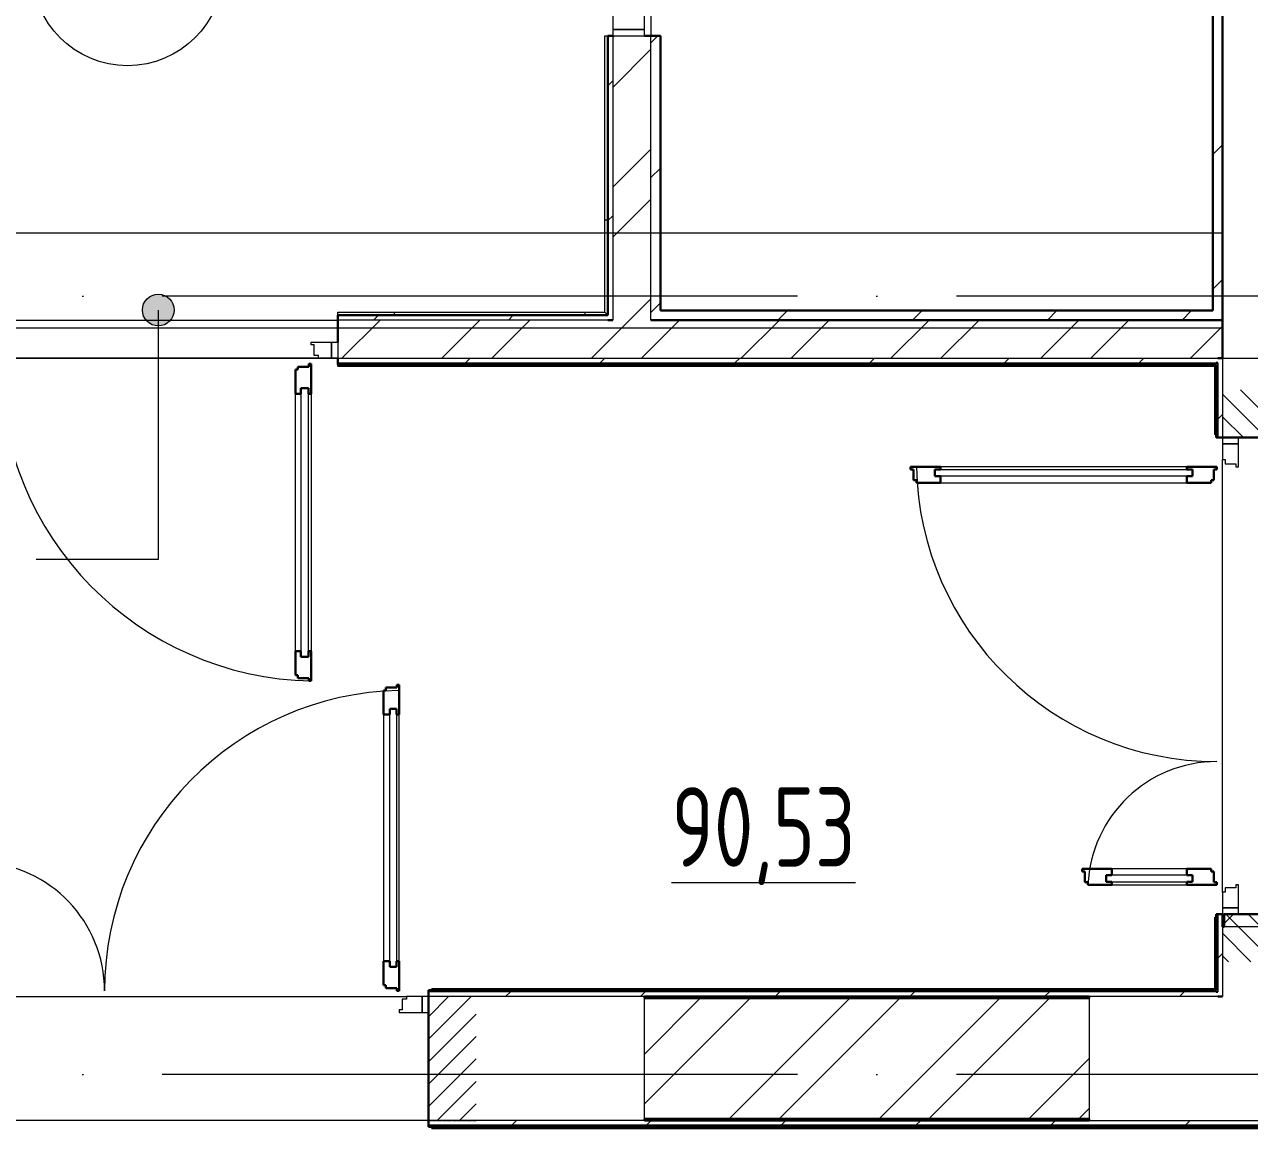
# Model space of a CAD drawing. Header units: millimetres. Extents: x -259793 to 503324, y -44556 to 93494.
# Drawn here: x -8025 to -4168, y -15544 to -12068 of the extents above; entities that cross this region are included whole.
import ezdxf
from ezdxf import colors
from ezdxf.entities.mleader import LeaderData, LeaderLine
from ezdxf.math import Vec2, Vec3

# ---------------------------------------------------------------- set-up
doc = ezdxf.new("R2010")
doc.units = ezdxf.units.MM
for name, pattern in [('ADSK_Линия сетки', [25, 20, -2.5, 0, -2.5]), ('ADSK_Сверху', [450, 300, -150]), ('ADSK_Штриховая_ш2 п1_5', [4.5, 3, -1.5])]:
    doc.linetypes.add(name, pattern=pattern)
for name, color, linetype, lineweight in [('RC-Выноски', 7, 'Continuous', 0), ('Аннотация', 7, 'Continuous', 18), ('Двери', 252, 'Continuous', 9), ('Линии', 7, 'Continuous', 9), ('Марки помещений', 252, 'Continuous', 20), ('Ограждение', 252, 'Continuous', 9), ('Оси', 252, 'Continuous', 9), ('Стены внутренние', 7, 'Continuous', 18), ('Стены наружные', 7, 'Continuous', 18), ('Стены штриховка', 7, 'Continuous', 9)]:
    doc.layers.add(name, color=color, linetype=linetype, lineweight=lineweight)
doc.layers.add('Двери открывание', color=7, linetype='Continuous', lineweight=9, true_color=0xc0c0c0)
doc.styles.add('GOST Common_3', font='', dxfattribs={"height": 3.5})
doc.styles.add('Mipgost_5', font='', dxfattribs={"height": 250})
doc.styles.get('GOST Common_3').set_extended_font_data('GOST 2.304 type A')
doc.styles.get('Mipgost_5').set_extended_font_data('Mipgost')
pattern_1 = [(0, (-32119.8, 96), (0, 600), []), (90, (-32119.8, 96), (-600, 4e-14), [])]
pattern_2 = [(0, (-32059.8, -84), (0, 600), []), (90, (-32059.8, -84), (-600, 4e-14), [])]

# ---------------------------------------------------------------- blocks, each defined once
blk = doc.blocks.new('1 этаж')
at = {"layer": 'Аннотация', "lineweight": 9, "true_color": 0x636466}
h = blk.add_hatch(color=251, dxfattribs=at)
edge = h.paths.add_edge_path()
edge.add_arc((-7601.7, -11587.3), 50, 0, 360)
at = {"layer": 'Двери', "lineweight": 18, "true_color": 0x636466}
h = blk.add_hatch(dxfattribs=at)
h.set_pattern_fill('FP_2', color=251, angle=90, style=0, pattern_type=2)
h.set_pattern_definition([(135, (-4055.8, -12863.73), (-35.3553, -35.3553), [])])
h.paths.add_polyline_path([(-4250.8, -13638.7), (-3860.8, -13638.7), (-3860.8, -13488.7), (-4250.8, -13488.7), (-4250.8, -13612.8)])
h.paths.add_polyline_path([(-4250.8, -11988.7), (-3860.8, -11988.7), (-3860.8, -11838.7), (-4250.8, -11838.7)])
h = blk.add_hatch(dxfattribs=at)
h.set_pattern_fill('FP_2', color=251, style=0, pattern_type=2)
h.set_pattern_definition([(45, (-7625.8, -13943.73), (-35.3553, 35.3553), [])])
h.paths.add_polyline_path([(-6600.8, -14138.7), (-6600.8, -13748.7), (-6750.8, -13748.7), (-6750.8, -14138.7)])
h.paths.add_polyline_path([(-8400.8, -14138.7), (-8250.8, -14138.7), (-8250.8, -13748.7), (-8400.8, -13748.7)])
at = {"layer": 'Ограждение', "true_color": 0x636466}
h = blk.add_hatch(dxfattribs=at)
h.set_pattern_fill('FP_43', color=251, style=0, pattern_type=2)
h.set_pattern_definition(pattern_2)
h.paths.add_polyline_path([(-6185.8, -11603.7), (-6185.8, -10723.7), (-6195.8, -10723.7), (-6195.8, -11593.7)])
h = blk.add_hatch(dxfattribs=at)
h.set_pattern_fill('FP_44', color=251, style=0, pattern_type=2)
h.set_pattern_definition(pattern_2)
h.paths.add_polyline_path([(-7035.8, -11603.7), (-6185.8, -11603.7), (-6195.8, -11593.7), (-7035.8, -11593.7)])
h = blk.add_hatch(dxfattribs=at)
h.set_pattern_fill('FP_25', color=251, style=0, pattern_type=2)
h.set_pattern_definition(pattern_1)
h.paths.add_polyline_path([(-4275.8, -11763.7), (-4270.8, -11758.7), (-7035.8, -11758.7), (-7035.8, -11763.7), (-4340.6, -11763.7)])
h = blk.add_hatch(dxfattribs=at)
h.set_pattern_fill('FP_25', color=251, style=0, pattern_type=2)
h.set_pattern_definition(pattern_1)
h.paths.add_polyline_path([(-4275.8, -11978.7), (-4270.8, -11978.7), (-4270.8, -11758.7), (-4275.8, -11763.7)])
h = blk.add_hatch(dxfattribs=at)
h.set_pattern_fill('FP_25', color=251, style=0, pattern_type=2)
h.set_pattern_definition(pattern_1)
h.paths.add_polyline_path([(-4270.8, -13728.7), (-4270.8, -13498.7), (-4275.8, -13498.7), (-4275.8, -13723.7)])
h = blk.add_hatch(dxfattribs=at)
h.set_pattern_fill('FP_25', color=251, style=0, pattern_type=2)
h.set_pattern_definition(pattern_1)
h.paths.add_polyline_path([(-5058.1, -13728.7), (-4270.8, -13728.7), (-4275.8, -13723.7), (-6740.8, -13723.7), (-6740.8, -13728.7), (-6070.8, -13728.7)])
at = {"layer": 'Аннотация', "color": 251, "lineweight": 9, "true_color": 0x636466}
for p, q in [((-7601.7, -11587.3), (-7601.7, -12373)), ((-7980.2, -12373), (-7986.3, -12373)), ((-7601.7, -12373), (-7980.2, -12373))]:
    blk.add_line(p, q, dxfattribs=at)
blk.add_circle((-7601.7, -11587.3), 50, dxfattribs=at)
at = {"layer": 'Двери', "color": 251, "true_color": 0x636466}
for p, q in [((-6070.8, -10703.7), (-6070.8, -10643.7)), ((-6170.8, -10653.7), (-6170.8, -10703.7)), ((-6170.8, -10703.7), (-6070.8, -10703.7)), ((-6070.8, -10703.7), (-6170.8, -10703.7)), ((-6170.8, -10703.7), (-6170.8, -10723.7)), ((-6070.8, -10723.7), (-6070.8, -10703.7)), ((-6170.8, -10723.7), (-6070.8, -10723.7)), ((-7119.8, -11688.7), (-7055.8, -11688.7)), ((-7119.8, -11696.7), (-7119.8, -11688.7)), ((-7110.8, -11696.7), (-7119.8, -11696.7)), ((-7110.8, -11730.7), (-7110.8, -11696.7)), ((-7055.8, -11688.7), (-7035.8, -11688.7)), ((-7055.8, -11738.7), (-7055.8, -11688.7)), ((-7055.8, -11688.7), (-7055.8, -11738.7)), ((-7035.8, -11688.7), (-7035.8, -11738.7)), ((-7096.8, -11730.7), (-7110.8, -11730.7)), ((-7096.8, -11738.7), (-7096.8, -11730.7)), ((-7055.8, -11738.7), (-7096.8, -11738.7)), ((-7035.8, -11738.7), (-7055.8, -11738.7)), ((-7152.8, -11832.7), (-7152.8, -12678.7)), ((-7128.8, -11832.7), (-7152.8, -11832.7)), ((-7128.8, -12678.7), (-7128.8, -11832.7)), ((-7169.8, -12660.7), (-7169.8, -11850.7)), ((-7119.8, -11850.7), (-7119.8, -12660.7)), ((-4200.8, -11988.7), (-4250.8, -11988.7)), ((-4250.8, -11988.7), (-4250.8, -12008.7)), ((-4200.8, -12008.7), (-4200.8, -11988.7)), ((-4250.8, -12008.7), (-4200.8, -12008.7)), ((-4200.8, -12008.7), (-4250.8, -12008.7)), ((-4250.8, -12008.7), (-4250.8, -12057.7)), ((-4200.8, -12080.7), (-4200.8, -12008.7)), ((-4250.8, -12057.7), (-4242.8, -12057.7)), ((-4242.8, -12057.7), (-4242.8, -12071.7)), ((-4242.8, -12071.7), (-4208.8, -12071.7)), ((-4208.8, -12071.7), (-4208.8, -12080.7)), ((-5156.8, -12089.7), (-4344.8, -12089.7)), ((-5156.8, -12110.7), (-5156.8, -12089.7)), ((-4344.8, -12110.7), (-5156.8, -12110.7)), ((-4362.8, -12080.7), (-5138.8, -12080.7)), ((-4344.8, -12089.7), (-4344.8, -12110.7)), ((-4208.8, -12080.7), (-4200.8, -12080.7)), ((-5138.8, -12130.7), (-4362.8, -12130.7)), ((-7152.8, -12678.7), (-7128.8, -12678.7)), ((-6872.8, -13654.7), (-6872.8, -12842.7)), ((-6872.8, -12842.7), (-6851.8, -12842.7)), ((-6851.8, -12842.7), (-6851.8, -13654.7)), ((-6892.8, -12860.7), (-6892.8, -13636.7)), ((-6842.8, -13636.7), (-6842.8, -12860.7)), ((-4344.8, -13366.7), (-4616.8, -13366.7)), ((-4616.8, -13366.7), (-4616.8, -13387.7)), ((-4362.8, -13346.7), (-4598.8, -13346.7)), ((-4344.8, -13387.7), (-4344.8, -13366.7)), ((-4616.8, -13387.7), (-4344.8, -13387.7)), ((-4598.8, -13396.7), (-4362.8, -13396.7)), ((-4250.8, -13419.7), (-4250.8, -13468.7)), ((-4242.8, -13419.7), (-4250.8, -13419.7)), ((-4208.8, -13405.7), (-4242.8, -13405.7)), ((-4242.8, -13405.7), (-4242.8, -13419.7)), ((-4200.8, -13396.7), (-4208.8, -13396.7)), ((-4208.8, -13396.7), (-4208.8, -13405.7)), ((-4200.8, -13468.7), (-4200.8, -13396.7)), ((-4200.8, -13468.7), (-4250.8, -13468.7)), ((-4250.8, -13468.7), (-4250.8, -13488.7)), ((-4250.8, -13468.7), (-4200.8, -13468.7)), ((-4250.8, -13488.7), (-4200.8, -13488.7)), ((-4200.8, -13488.7), (-4200.8, -13468.7)), ((-6851.8, -13654.7), (-6872.8, -13654.7)), ((-6819.8, -13756.7), (-6833.8, -13756.7)), ((-6833.8, -13756.7), (-6833.8, -13790.7)), ((-6819.8, -13748.7), (-6819.8, -13756.7)), ((-6770.8, -13748.7), (-6819.8, -13748.7)), ((-6750.8, -13748.7), (-6770.8, -13748.7)), ((-6770.8, -13748.7), (-6770.8, -13798.7)), ((-6770.8, -13798.7), (-6770.8, -13748.7)), ((-6750.8, -13798.7), (-6750.8, -13748.7)), ((-6833.8, -13790.7), (-6842.8, -13790.7)), ((-6842.8, -13790.7), (-6842.8, -13798.7)), ((-6842.8, -13798.7), (-6770.8, -13798.7)), ((-6770.8, -13798.7), (-6750.8, -13798.7))]:
    blk.add_line(p, q, dxfattribs=at)
at = {"layer": 'Двери', "color": 251, "lineweight": 30, "true_color": 0x636466}
for p, q in [((-7127.8, -11756.7), (-7119.8, -11756.7)), ((-7127.8, -11765.7), (-7127.8, -11756.7)), ((-7119.8, -11756.7), (-7119.8, -11850.7)), ((-7169.8, -11774.7), (-7161.8, -11774.7)), ((-7169.8, -11850.7), (-7169.8, -11774.7)), ((-7161.8, -11774.7), (-7161.8, -11765.7)), ((-7161.8, -11765.7), (-7127.8, -11765.7)), ((-7152.8, -11850.7), (-7152.8, -11832.7)), ((-7152.8, -11832.7), (-7128.8, -11832.7)), ((-7128.8, -11832.7), (-7128.8, -11850.7)), ((-7169.8, -11850.7), (-7152.8, -11850.7)), ((-7128.8, -11850.7), (-7119.8, -11850.7)), ((-5138.8, -12080.7), (-5232.8, -12080.7)), ((-5232.8, -12080.7), (-5232.8, -12088.7)), ((-5232.8, -12088.7), (-5223.8, -12088.7)), ((-5223.8, -12088.7), (-5223.8, -12122.7)), ((-5156.8, -12089.7), (-5138.8, -12089.7)), ((-5156.8, -12110.7), (-5156.8, -12089.7)), ((-5138.8, -12110.7), (-5156.8, -12110.7)), ((-5138.8, -12089.7), (-5138.8, -12080.7)), ((-5138.8, -12130.7), (-5138.8, -12110.7)), ((-4268.8, -12080.7), (-4362.8, -12080.7)), ((-4362.8, -12089.7), (-4362.8, -12080.7)), ((-4344.8, -12089.7), (-4362.8, -12089.7)), ((-4362.8, -12110.7), (-4344.8, -12110.7)), ((-4362.8, -12130.7), (-4362.8, -12110.7)), ((-4344.8, -12110.7), (-4344.8, -12089.7)), ((-4277.8, -12122.7), (-4277.8, -12088.7)), ((-4277.8, -12088.7), (-4268.8, -12088.7)), ((-4268.8, -12088.7), (-4268.8, -12080.7)), ((-5223.8, -12122.7), (-5214.8, -12122.7)), ((-5214.8, -12122.7), (-5214.8, -12130.7)), ((-5214.8, -12130.7), (-5138.8, -12130.7)), ((-4362.8, -12130.7), (-4286.8, -12130.7)), ((-4286.8, -12130.7), (-4286.8, -12122.7)), ((-4286.8, -12122.7), (-4277.8, -12122.7)), ((-7169.8, -12736.7), (-7169.8, -12660.7)), ((-7169.8, -12660.7), (-7152.8, -12660.7)), ((-7152.8, -12660.7), (-7152.8, -12678.7)), ((-7152.8, -12678.7), (-7128.8, -12678.7)), ((-7128.8, -12660.7), (-7119.8, -12660.7)), ((-7128.8, -12678.7), (-7128.8, -12660.7)), ((-7119.8, -12660.7), (-7119.8, -12754.7)), ((-7161.8, -12736.7), (-7169.8, -12736.7)), ((-7161.8, -12745.7), (-7161.8, -12736.7)), ((-7127.8, -12745.7), (-7161.8, -12745.7)), ((-7127.8, -12754.7), (-7127.8, -12745.7)), ((-7119.8, -12754.7), (-7127.8, -12754.7)), ((-6842.8, -12766.7), (-6850.8, -12766.7)), ((-6850.8, -12766.7), (-6850.8, -12775.7)), ((-6842.8, -12860.7), (-6842.8, -12766.7)), ((-6884.8, -12784.7), (-6892.8, -12784.7)), ((-6892.8, -12784.7), (-6892.8, -12860.7)), ((-6850.8, -12775.7), (-6884.8, -12775.7)), ((-6884.8, -12775.7), (-6884.8, -12784.7)), ((-6872.8, -12860.7), (-6872.8, -12842.7)), ((-6872.8, -12842.7), (-6851.8, -12842.7)), ((-6851.8, -12842.7), (-6851.8, -12860.7)), ((-6892.8, -12860.7), (-6872.8, -12860.7)), ((-6851.8, -12860.7), (-6842.8, -12860.7)), ((-4598.8, -13346.7), (-4692.8, -13346.7)), ((-4692.8, -13346.7), (-4692.8, -13354.7)), ((-4692.8, -13354.7), (-4683.8, -13354.7)), ((-4683.8, -13354.7), (-4683.8, -13388.7)), ((-4598.8, -13366.7), (-4616.8, -13366.7)), ((-4616.8, -13366.7), (-4616.8, -13387.7)), ((-4598.8, -13346.7), (-4598.8, -13366.7)), ((-4286.8, -13346.7), (-4362.8, -13346.7)), ((-4362.8, -13346.7), (-4362.8, -13366.7)), ((-4362.8, -13366.7), (-4344.8, -13366.7)), ((-4344.8, -13366.7), (-4344.8, -13387.7)), ((-4286.8, -13354.7), (-4286.8, -13346.7)), ((-4277.8, -13354.7), (-4286.8, -13354.7)), ((-4277.8, -13388.7), (-4277.8, -13354.7)), ((-4683.8, -13388.7), (-4674.8, -13388.7)), ((-4674.8, -13388.7), (-4674.8, -13396.7)), ((-4674.8, -13396.7), (-4598.8, -13396.7)), ((-4616.8, -13387.7), (-4598.8, -13387.7)), ((-4598.8, -13387.7), (-4598.8, -13396.7)), ((-4362.8, -13387.7), (-4362.8, -13396.7)), ((-4344.8, -13387.7), (-4362.8, -13387.7)), ((-4362.8, -13396.7), (-4268.8, -13396.7)), ((-4268.8, -13388.7), (-4277.8, -13388.7)), ((-4268.8, -13396.7), (-4268.8, -13388.7)), ((-6892.8, -13636.7), (-6892.8, -13712.7)), ((-6892.8, -13636.7), (-6872.8, -13636.7)), ((-6872.8, -13636.7), (-6872.8, -13654.7)), ((-6851.8, -13636.7), (-6842.8, -13636.7)), ((-6851.8, -13654.7), (-6851.8, -13636.7)), ((-6842.8, -13730.7), (-6842.8, -13636.7)), ((-6872.8, -13654.7), (-6851.8, -13654.7)), ((-6892.8, -13712.7), (-6884.8, -13712.7)), ((-6884.8, -13712.7), (-6884.8, -13721.7)), ((-6884.8, -13721.7), (-6850.8, -13721.7)), ((-6850.8, -13721.7), (-6850.8, -13730.7)), ((-6850.8, -13730.7), (-6842.8, -13730.7))]:
    blk.add_line(p, q, dxfattribs=at)
at = {"layer": 'Двери', "color": 251, "linetype": 'ADSK_Штриховая_ш2 п1_5', "true_color": 0x636466}
for p, q in [((-4250.8, -11838.7), (-4250.8, -11988.7)), ((-4250.8, -11988.7), (-3860.8, -11988.7)), ((-3860.8, -13488.7), (-4250.8, -13488.7)), ((-4250.8, -13488.7), (-4250.8, -13638.7)), ((-6600.8, -13748.7), (-6750.8, -13748.7)), ((-6750.8, -13748.7), (-6750.8, -14138.7)), ((-6750.8, -14138.7), (-6600.8, -14138.7))]:
    blk.add_line(p, q, dxfattribs=at)
at = {"layer": 'Двери открывание', "color": 251, "true_color": 0x636466}
for centre, radius, start, end in [((-7101.8, -11756.7), 998, 180, 268.9666), ((-4268.8, -12062.7), 946, 181.0903, 270), ((-6824.8, -13730.7), 946, 91.0903, 180), ((-4268.8, -13414.7), 406, 90, 177.459), ((-8176.8, -13730.7), 406, 0, 87.459)]:
    blk.add_arc(centre, radius, start, end, dxfattribs=at)
at = {"layer": 'Линии', "color": 251, "linetype": 'ADSK_Сверху', "ltscale": 100, "true_color": 0x636466}
for p, q in [((-15070.8, -11343.7), (-4250.8, -11343.7)), ((-15070.8, -11643.7), (-4250.8, -11643.7))]:
    blk.add_line(p, q, dxfattribs=at)
at = {"layer": 'Линии', "color": 251, "lineweight": 18, "ltscale": 100, "true_color": 0x636466}
blk.add_line((-9065.8, -11738.7), (-3345.8, -11738.7), dxfattribs=at)
at = {"layer": 'Марки помещений', "color": 251, "true_color": 0x636466}
blk.add_circle((-7698.3, -10518.1), 300, dxfattribs=at)
at = {"layer": 'Ограждение', "color": 251, "true_color": 0x636466}
for p, q in [((-6195.8, -10723.7), (-6185.8, -10723.7)), ((-6195.8, -11593.7), (-6195.8, -10723.7)), ((-7035.8, -11603.7), (-7035.8, -11593.7)), ((-7035.8, -11593.7), (-6195.8, -11593.7)), ((-6195.8, -11593.7), (-6185.8, -11603.7)), ((-7035.8, -11763.7), (-7035.8, -11758.7)), ((-7035.8, -11763.7), (-4275.8, -11763.7)), ((-4275.8, -11763.7), (-4270.8, -11758.7)), ((-4275.8, -11763.7), (-4275.8, -11978.7)), ((-4270.8, -11978.7), (-4275.8, -11978.7)), ((-4275.8, -13498.7), (-4270.8, -13498.7)), ((-4275.8, -13498.7), (-4275.8, -13723.7)), ((-6740.8, -13728.8), (-6740.8, -13723.7)), ((-4275.8, -13723.7), (-6740.8, -13723.7)), ((-4275.8, -13723.7), (-4270.8, -13728.7)), ((-6740.8, -14163.7), (-6740.8, -14158.7)), ((-6740.8, -14163.7), (1454.2, -14163.7))]:
    blk.add_line(p, q, dxfattribs=at)
at = {"layer": 'Оси', "color": 251, "linetype": 'ADSK_Линия сетки', "ltscale": 100, "true_color": 0x636466}
for p, q in [((4411.5, -11543.7), (-72528.1, -11543.7)), ((4411.5, -13993.7), (-72528.1, -13993.7))]:
    blk.add_line(p, q, dxfattribs=at)
at = {"layer": 'Стены внутренние', "color": 251, "true_color": 0x636466}
for p, q in [((-4250.8, -11738.7), (-4250.8, -11988.7)), ((-4250.8, -13419.7), (-4250.8, -12057.7)), ((-4250.8, -13528.7), (-4250.8, -13748.7)), ((-3865.8, -13528.7), (-4245.8, -13528.7)), ((-8181.8, -13748.7), (-6819.8, -13748.7)), ((-6070.8, -13748.7), (-6750.8, -13748.7)), ((-6070.8, -14133.7), (-6070.8, -13753.7)), ((-4265.8, -13748.7), (-4670.8, -13748.7)), ((-4670.8, -13753.7), (-4670.8, -14133.7)), ((-6750.8, -14138.7), (-8250.8, -14138.7)), ((-4670.8, -14138.7), (1484.2, -14138.7))]:
    blk.add_line(p, q, dxfattribs=at)
at = {"layer": 'Стены внутренние', "color": 251, "lineweight": 30, "true_color": 0x636466}
for p, q in [((-4250.8, -11988.7), (-3860.8, -11988.7)), ((-4245.8, -13528.7), (-4250.8, -13528.7)), ((-6750.8, -13748.7), (-6750.8, -14138.7)), ((-6070.8, -13753.7), (-6070.8, -13748.7)), ((-4670.8, -13748.7), (-4670.8, -13753.7)), ((-4250.8, -13748.7), (-4265.8, -13748.7)), ((-6070.8, -14138.7), (-6070.8, -14133.7)), ((-4670.8, -14133.7), (-4670.8, -14138.7))]:
    blk.add_line(p, q, dxfattribs=at)
at = {"layer": 'Стены наружные', "color": 251, "lineweight": 30, "true_color": 0x636466}
for p, q in [((-4250.8, -11738.7), (-4250.8, -8513.7)), ((-4280.8, -8543.7), (-4280.8, -11588.7)), ((-6185.8, -10723.7), (-6185.8, -11603.7)), ((-6170.8, -10723.7), (-6185.8, -10723.7)), ((-6020.8, -10723.7), (-6070.8, -10723.7)), ((-6020.8, -11588.7), (-6020.8, -10723.7)), ((-7035.8, -11603.7), (-7035.8, -11688.7)), ((-6185.8, -11603.7), (-7035.8, -11603.7)), ((-4280.8, -11588.7), (-6020.8, -11588.7)), ((-6170.8, -11618.7), (-6185.8, -11618.7)), ((-4250.8, -11618.7), (-6050.8, -11618.7)), ((-7035.8, -11738.7), (-7035.8, -11758.7)), ((-7035.8, -11758.7), (-4270.8, -11758.7)), ((-4270.8, -11753.7), (-4265.8, -11753.7)), ((-4270.8, -11758.7), (-4270.8, -11988.7)), ((-4265.8, -11738.7), (-4250.8, -11738.7)), ((-4270.8, -11988.7), (-4250.8, -11988.7)), ((-4250.8, -13488.7), (-4270.8, -13488.7)), ((-4270.8, -13488.7), (-4270.8, -13728.7)), ((-4250.8, -13528.7), (-4250.8, -13488.7)), ((-3865.8, -13488.7), (-4245.8, -13488.7)), ((-4245.8, -13488.7), (-4245.8, -13528.7)), ((-6750.8, -13728.7), (-6750.8, -13748.7)), ((-4270.8, -13728.7), (-6750.8, -13728.7)), ((-6070.8, -13748.7), (-4670.8, -13748.7)), ((-4670.8, -13753.7), (-6070.8, -13753.7)), ((-4265.8, -13733.7), (-4270.8, -13733.7)), ((-6750.8, -14138.7), (-6750.8, -14158.7)), ((-6070.8, -14133.7), (-4670.8, -14133.7)), ((-4670.8, -14138.7), (-6070.8, -14138.7)), ((-6750.8, -14158.7), (1454.2, -14158.7))]:
    blk.add_line(p, q, dxfattribs=at)
at = {"layer": 'Стены наружные', "color": 251, "true_color": 0x636466}
for p, q in [((-6050.8, -9573.7), (-6050.8, -10723.7)), ((-8165.8, -11618.7), (-7035.8, -11618.7)), ((-7096.8, -11738.7), (-8104.8, -11738.7)), ((-6070.8, -14138.7), (-6750.8, -14138.7))]:
    blk.add_line(p, q, dxfattribs=at)
at = {"layer": 'Стены наружные', "color": 251, "linetype": 'Continuous', "lineweight": 9, "true_color": 0x636466}
for p, q in [((-6170.8, -10729.1), (-6165.4, -10723.7)), ((-6050.8, -10746), (-6028.6, -10723.7)), ((-6170.8, -10886.3), (-6050.8, -10766.3)), ((-6185.8, -10881), (-6170.8, -10866)), ((-4280.8, -11097.3), (-4250.8, -11067.3)), ((-6170.8, -11200.6), (-6050.8, -11080.6)), ((-6050.8, -11170.2), (-6020.8, -11140.2)), ((-6170.8, -11357.7), (-6050.8, -11237.7)), ((-6185.8, -11305.2), (-6170.8, -11290.2)), ((-4280.8, -11521.5), (-4250.8, -11491.5)), ((-6117.5, -11618.7), (-6050.8, -11552.1)), ((-6050.8, -11594.5), (-6020.8, -11564.5)), ((-6923.6, -11618.7), (-6908.6, -11603.7)), ((-6499.3, -11618.7), (-6484.3, -11603.7)), ((-5650.8, -11618.7), (-5620.8, -11588.7)), ((-5226.5, -11618.7), (-5196.5, -11588.7)), ((-4802.3, -11618.7), (-4772.3, -11588.7)), ((-4378, -11618.7), (-4348, -11588.7)), ((-7023.3, -11738.7), (-6903.3, -11618.7)), ((-6708.9, -11738.7), (-6588.9, -11618.7)), ((-6551.8, -11738.7), (-6431.8, -11618.7)), ((-6237.5, -11738.7), (-6117.5, -11618.7)), ((-6080.3, -11738.7), (-5960.3, -11618.7)), ((-5766, -11738.7), (-5646, -11618.7)), ((-5608.9, -11738.7), (-5488.9, -11618.7)), ((-5294.6, -11738.7), (-5174.6, -11618.7)), ((-5137.4, -11738.7), (-5017.4, -11618.7)), ((-4823.1, -11738.7), (-4703.1, -11618.7)), ((-4665.9, -11738.7), (-4545.9, -11618.7)), ((-4351.6, -11738.7), (-4250.8, -11637.9)), ((-6992.9, -11758.7), (-6987.9, -11753.7)), ((-6922.2, -11758.7), (-6917.2, -11753.7)), ((-6851.4, -11758.7), (-6846.4, -11753.7)), ((-6780.7, -11758.7), (-6775.7, -11753.7)), ((-6710, -11758.7), (-6705, -11753.7)), ((-6639.3, -11758.7), (-6634.3, -11753.7)), ((-6634.3, -11753.7), (-6619.3, -11738.7)), ((-6568.6, -11758.7), (-6563.6, -11753.7)), ((-6497.9, -11758.7), (-6492.9, -11753.7)), ((-6427.2, -11758.7), (-6422.2, -11753.7)), ((-6356.5, -11758.7), (-6351.5, -11753.7)), ((-6285.8, -11758.7), (-6280.8, -11753.7)), ((-6215.1, -11758.7), (-6210.1, -11753.7)), ((-6210.1, -11753.7), (-6195.1, -11738.7)), ((-6144.3, -11758.7), (-6139.3, -11753.7)), ((-6073.6, -11758.7), (-6068.6, -11753.7)), ((-6002.9, -11758.7), (-5997.9, -11753.7)), ((-5932.2, -11758.7), (-5927.2, -11753.7)), ((-5861.5, -11758.7), (-5856.5, -11753.7)), ((-5790.8, -11758.7), (-5785.8, -11753.7)), ((-5785.8, -11753.7), (-5770.8, -11738.7)), ((-5720.1, -11758.7), (-5715.1, -11753.7)), ((-5649.4, -11758.7), (-5644.4, -11753.7)), ((-5578.7, -11758.7), (-5573.7, -11753.7)), ((-5507.9, -11758.7), (-5502.9, -11753.7)), ((-5437.2, -11758.7), (-5432.2, -11753.7)), ((-5366.5, -11758.7), (-5361.5, -11753.7)), ((-5361.5, -11753.7), (-5346.5, -11738.7)), ((-5295.8, -11758.7), (-5290.8, -11753.7)), ((-5225.1, -11758.7), (-5220.1, -11753.7)), ((-5154.4, -11758.7), (-5149.4, -11753.7)), ((-5083.7, -11758.7), (-5078.7, -11753.7)), ((-5013, -11758.7), (-5008, -11753.7)), ((-4942.3, -11758.7), (-4937.3, -11753.7)), ((-4937.3, -11753.7), (-4922.3, -11738.7)), ((-4871.6, -11758.7), (-4866.6, -11753.7)), ((-4800.8, -11758.7), (-4795.8, -11753.7)), ((-4730.1, -11758.7), (-4725.1, -11753.7)), ((-4659.4, -11758.7), (-4654.4, -11753.7)), ((-4588.7, -11758.7), (-4583.7, -11753.7)), ((-4518, -11758.7), (-4513, -11753.7)), ((-4513, -11753.7), (-4498, -11738.7)), ((-4447.3, -11758.7), (-4442.3, -11753.7)), ((-4376.6, -11758.7), (-4371.6, -11753.7)), ((-4305.9, -11758.7), (-4300.9, -11753.7)), ((-4270.8, -11794.4), (-4265.8, -11789.4)), ((-4270.8, -11865.1), (-4265.8, -11860.1)), ((-4265.8, -11930.8), (-4250.8, -11915.8)), ((-4270.8, -11935.8), (-4265.8, -11930.8)), ((-4270.8, -13491.4), (-4268.1, -13488.7)), ((-4245.8, -13518.8), (-4215.8, -13488.7)), ((-4270.8, -13562.1), (-4265.8, -13557.1)), ((-4265.8, -13627.9), (-4250.8, -13612.9)), ((-4270.8, -13632.9), (-4265.8, -13627.9)), ((-6705.1, -13733.7), (-6700.1, -13728.7)), ((-6634.4, -13733.7), (-6629.4, -13728.7)), ((-6563.7, -13733.7), (-6558.7, -13728.7)), ((-6493, -13733.7), (-6488, -13728.7)), ((-6422.3, -13733.7), (-6417.3, -13728.7)), ((-6351.6, -13733.7), (-6346.6, -13728.7)), ((-6280.9, -13733.7), (-6275.9, -13728.7)), ((-6210.2, -13733.7), (-6205.2, -13728.7)), ((-6139.4, -13733.7), (-6134.4, -13728.7)), ((-6068.7, -13733.7), (-6063.7, -13728.7)), ((-5998, -13733.7), (-5993, -13728.7)), ((-5927.3, -13733.7), (-5922.3, -13728.7)), ((-5856.6, -13733.7), (-5851.6, -13728.7)), ((-5785.9, -13733.7), (-5780.9, -13728.7)), ((-5715.2, -13733.7), (-5710.2, -13728.7)), ((-5644.5, -13733.7), (-5639.5, -13728.7)), ((-5573.8, -13733.7), (-5568.8, -13728.7)), ((-5503, -13733.7), (-5498, -13728.7)), ((-5432.3, -13733.7), (-5427.3, -13728.7)), ((-5361.6, -13733.7), (-5356.6, -13728.7)), ((-5290.9, -13733.7), (-5285.9, -13728.7)), ((-5220.2, -13733.7), (-5215.2, -13728.7)), ((-5149.5, -13733.7), (-5144.5, -13728.7)), ((-5078.8, -13733.7), (-5073.8, -13728.7)), ((-5008.1, -13733.7), (-5003.1, -13728.7)), ((-4937.4, -13733.7), (-4932.4, -13728.7)), ((-4866.7, -13733.7), (-4861.7, -13728.7)), ((-4795.9, -13733.7), (-4790.9, -13728.7)), ((-4725.2, -13733.7), (-4720.2, -13728.7)), ((-4654.5, -13733.7), (-4649.5, -13728.7)), ((-4583.8, -13733.7), (-4578.8, -13728.7)), ((-4513.1, -13733.7), (-4508.1, -13728.7)), ((-4442.4, -13733.7), (-4437.4, -13728.7)), ((-4371.7, -13733.7), (-4366.7, -13728.7)), ((-4301, -13733.7), (-4296, -13728.7)), ((-4270.8, -13703.6), (-4265.8, -13698.6)), ((-6508, -13748.7), (-6493, -13733.7)), ((-6083.7, -13748.7), (-6068.7, -13733.7)), ((-6070.8, -13929.4), (-5895.2, -13753.7)), ((-6070.8, -14086.5), (-5738, -13753.7)), ((-6070.8, -13929.4), (-5895.2, -13753.7)), ((-6070.8, -14086.5), (-5738, -13753.7)), ((-5803.7, -14133.7), (-5423.7, -13753.7)), ((-5803.7, -14133.7), (-5423.7, -13753.7)), ((-5659.5, -13748.7), (-5644.5, -13733.7)), ((-5646.5, -14133.7), (-5266.5, -13753.7)), ((-5646.5, -14133.7), (-5266.5, -13753.7)), ((-5332.2, -14133.7), (-4952.2, -13753.7)), ((-5332.2, -14133.7), (-4952.2, -13753.7)), ((-5235.2, -13748.7), (-5220.2, -13733.7)), ((-5175.1, -14133.7), (-4795.1, -13753.7)), ((-5175.1, -14133.7), (-4795.1, -13753.7)), ((-4810.9, -13748.7), (-4795.9, -13733.7)), ((-4386.7, -13748.7), (-4371.7, -13733.7)), ((-4860.8, -14133.7), (-4670.8, -13943.8)), ((-4860.8, -14133.7), (-4670.8, -13943.8)), ((-4703.6, -14133.7), (-4670.8, -14100.9)), ((-4703.6, -14133.7), (-4670.8, -14100.9)), ((-6705.9, -14158.7), (-6700.9, -14153.7)), ((-6635.2, -14158.7), (-6630.2, -14153.7)), ((-6564.4, -14158.7), (-6559.4, -14153.7)), ((-6493.7, -14158.7), (-6488.7, -14153.7)), ((-6488.7, -14153.7), (-6473.7, -14138.7)), ((-6423, -14158.7), (-6418, -14153.7)), ((-6352.3, -14158.7), (-6347.3, -14153.7)), ((-6281.6, -14158.7), (-6276.6, -14153.7)), ((-6210.9, -14158.7), (-6205.9, -14153.7)), ((-6140.2, -14158.7), (-6135.2, -14153.7)), ((-6069.5, -14158.7), (-6064.5, -14153.7)), ((-6064.5, -14153.7), (-6049.5, -14138.7)), ((-5998.8, -14158.7), (-5993.8, -14153.7)), ((-5928, -14158.7), (-5923, -14153.7)), ((-5857.3, -14158.7), (-5852.3, -14153.7)), ((-5786.6, -14158.7), (-5781.6, -14153.7)), ((-5715.9, -14158.7), (-5710.9, -14153.7)), ((-5645.2, -14158.7), (-5640.2, -14153.7)), ((-5640.2, -14153.7), (-5625.2, -14138.7)), ((-5574.5, -14158.7), (-5569.5, -14153.7)), ((-5503.8, -14158.7), (-5498.8, -14153.7)), ((-5433.1, -14158.7), (-5428.1, -14153.7)), ((-5362.4, -14158.7), (-5357.4, -14153.7)), ((-5291.7, -14158.7), (-5286.7, -14153.7)), ((-5220.9, -14158.7), (-5215.9, -14153.7)), ((-5215.9, -14153.7), (-5200.9, -14138.7)), ((-5150.2, -14158.7), (-5145.2, -14153.7)), ((-5079.5, -14158.7), (-5074.5, -14153.7)), ((-5008.8, -14158.7), (-5003.8, -14153.7)), ((-4938.1, -14158.7), (-4933.1, -14153.7)), ((-4867.4, -14158.7), (-4862.4, -14153.7)), ((-4796.7, -14158.7), (-4791.7, -14153.7)), ((-4791.7, -14153.7), (-4776.7, -14138.7)), ((-4726, -14158.7), (-4721, -14153.7)), ((-4655.3, -14158.7), (-4650.3, -14153.7)), ((-4584.5, -14158.7), (-4579.5, -14153.7)), ((-4513.8, -14158.7), (-4508.8, -14153.7)), ((-4443.1, -14158.7), (-4438.1, -14153.7)), ((-4372.4, -14158.7), (-4367.4, -14153.7)), ((-4367.4, -14153.7), (-4352.4, -14138.7)), ((-4301.7, -14158.7), (-4296.7, -14153.7)), ((-4231, -14158.7), (-4226, -14153.7))]:
    blk.add_line(p, q, dxfattribs=at)
at = {"layer": 'Стены штриховка', "color": 251, "true_color": 0x636466}
for p, q in [((-6170.8, -10723.7), (-6170.8, -11618.7)), ((-6050.8, -11618.7), (-6050.8, -10723.7)), ((-6185.8, -11618.7), (-7035.8, -11618.7)), ((-7035.8, -11738.7), (-4265.8, -11738.7)), ((-7035.8, -11753.7), (-4270.8, -11753.7)), ((-4265.8, -11753.7), (-4265.8, -11988.7)), ((-4265.8, -13488.7), (-4265.8, -13733.7)), ((-4270.8, -13733.7), (-6750.8, -13733.7)), ((1484.2, -14153.7), (-6750.8, -14153.7))]:
    blk.add_line(p, q, dxfattribs=at)
at = {"layer": 'Марки помещений', "color": 251, "true_color": 0x636466, "style": 'GOST Common_3', "width": 0.9}
blk.add_text('%%U90,53', height=250, dxfattribs=at).set_placement((-5985.6, -13339.3))

msp = doc.modelspace()

# ---------------------------------------------------------------- block references
msp.add_blockref('1 этаж', (-2, -1380.07963))

# ---------------------------------------------------------------- leaders
at = {"layer": 'RC-Выноски', "lineweight": 5}
ml = msp.add_multileader_mtext('Standard', dxfattribs=at)
ml.set_content('АЛ1.4', color=256, style='Mipgost_5')
ml.set_leader_properties()
ml.build(insert=Vec2(0, 0))
ml.multileader.update_dxf_attribs({"has_text_frame": 1, "text_left_attachment_type": 6, "text_right_attachment_type": 6, "dogleg_length": 2, "arrow_head_size": 404, "scale": 100})
ctx = ml.context
ctx.base_point, ctx.scale, ctx.char_height, ctx.arrow_head_size, ctx.landing_gap_size, ctx.plane_origin = Vec3(-16890.64, -15076.09982), 100, 252.5, 404, 101, Vec3(-494761.02858, -457176.87464)
ctx.left_attachment, ctx.right_attachment = 6, 6
notes = []
notes.append((ctx, [(1, (1, 1, 0), (-15825.81142, -15076.09982), (-1, 0), 202, [(0, [(-15484.50513, -14176.59508)], 0, [])])]))
ctx.mtext.insert, ctx.mtext.width, ctx.mtext.flow_direction = Vec3(-16789.64, -14773.09982), 642.6125, 5
for ctx, leaders in notes:
    for number, flags, end, landing, length, lines in leaders:
        leader = LeaderData()
        leader.index, (leader.has_last_leader_line, leader.has_dogleg_vector, leader.attachment_direction) = number, flags
        leader.last_leader_point, leader.dogleg_vector, leader.dogleg_length = Vec3(end), Vec3(landing), length
        for number, points, colour, breaks in lines:
            line = LeaderLine()
            line.index, line.vertices, line.color, line.breaks = number, Vec3.list(points), colors.encode_raw_color(colour), breaks
            leader.lines.append(line)
        ctx.leaders.append(leader)

doc.saveas('drawing.dxf')
